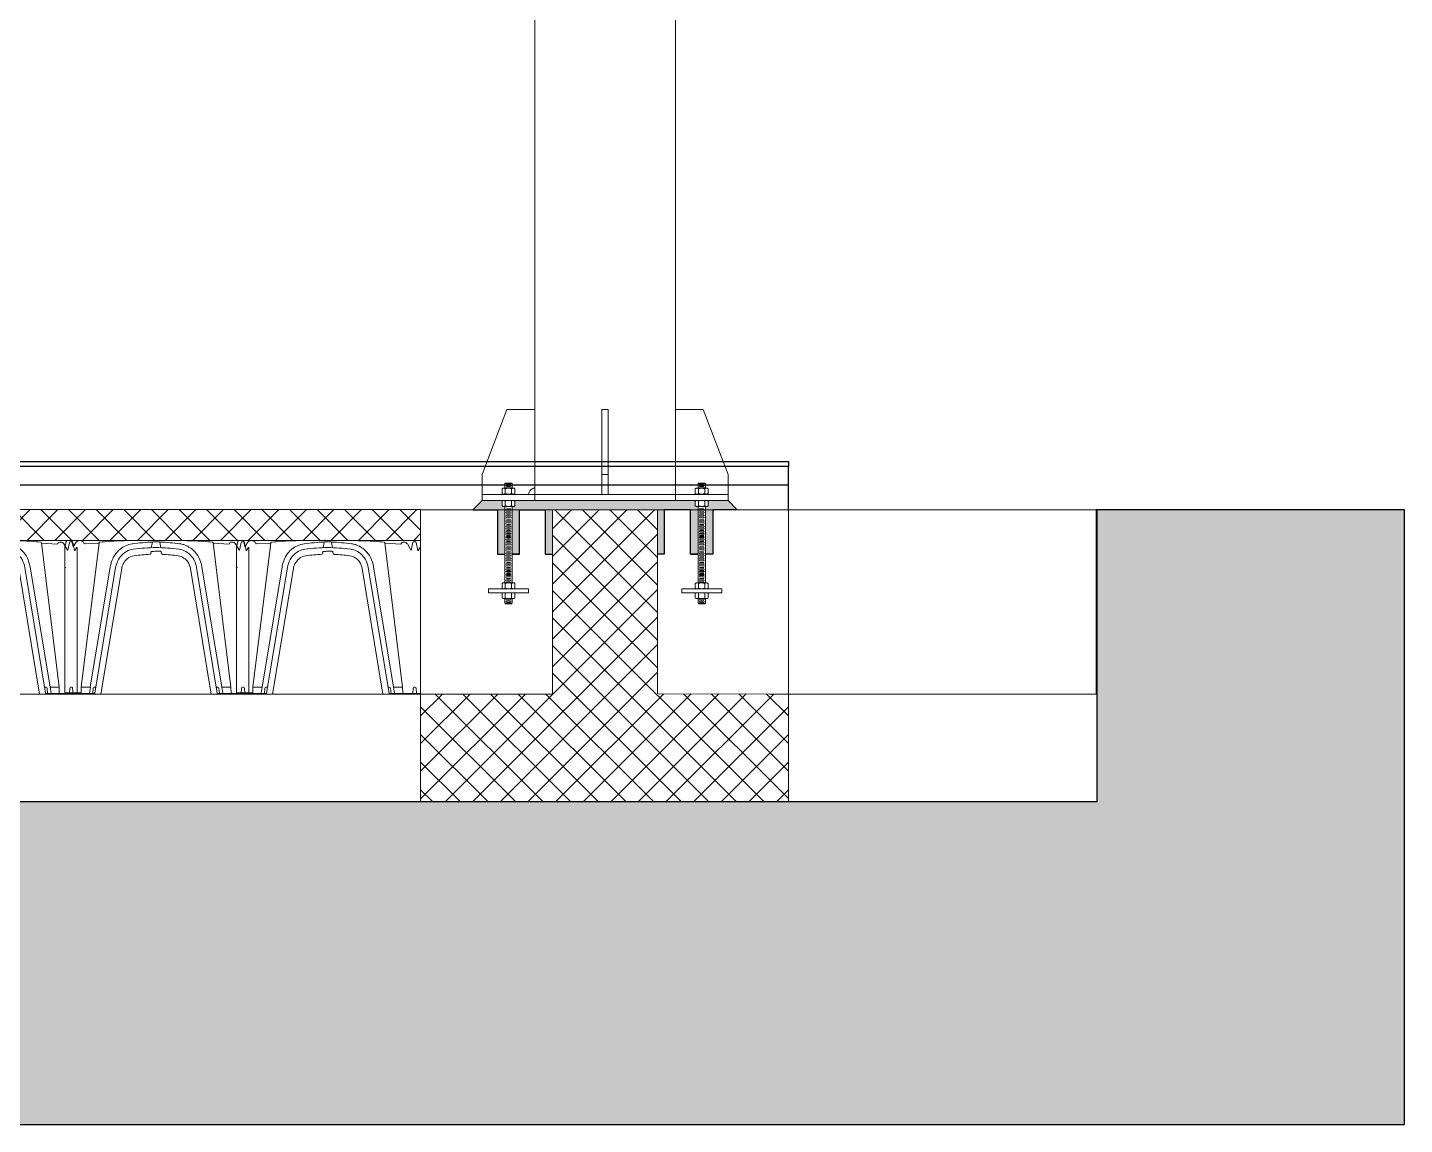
# Model space of a CAD drawing. Header units: millimetres. Extents: x -6949 to 305728, y -55091 to 76684.
# Drawn here: x 197746 to 202225, y 60513 to 64081 of the extents above; entities that cross this region are included whole.
import ezdxf

# ---------------------------------------------------------------- set-up
doc = ezdxf.new("R2010")
doc.units = ezdxf.units.MM
for name, color, linetype, lineweight in [('bulloni', 5, 'Continuous', 18), ('fonda', 7, 'Continuous', 18), ('iglù', 252, 'Continuous', 9), ('piastra', 30, 'Continuous', 18), ('S-BEAM', 5, 'Continuous', 18), ('S-COLS', 7, 'Continuous', 18), ('S20', 7, 'Continuous', 25), ('solaio2', 7, 'Continuous', 9)]:
    doc.layers.add(name, color=color, linetype=linetype, lineweight=lineweight)

# ---------------------------------------------------------------- blocks, each defined once
blk = doc.blocks.new('solido h 50')
at = {"linetype": 'Continuous'}
for p, q in [((107.6, 927.3), (108.9, 933.3)), ((107.6, 927.3), (107.6, 927.3)), ((107.6, 927.2), (107.6, 927.3)), ((107.6, 927.2), (107.6, 927.2)), ((107.6, 925.6), (107.6, 927.2)), ((110.2, 934.3), (113.1, 934.3)), ((115.6, 928.1), (114.5, 933.3)), ((117.8, 931.5), (115.8, 928.1)), ((140.9, 931.9), (123.5, 790.9)), ((126.8, 930.8), (126.5, 931.3)), ((140.8, 931.6), (126.8, 930.8)), ((140.9, 931.9), (140.9, 931.9)), ((140.9, 931.9), (140.9, 931.9)), ((140.9, 931.9), (140.9, 931.9)), ((140.9, 931.9), (140.9, 931.9)), ((141.6, 932.6), (141.6, 932.6)), ((150.4, 933.4), (150.3, 933.4)), ((174.8, 934.2), (174.6, 934.2)), ((177, 934.2), (174.7, 934.2)), ((176.1, 934.2), (174.8, 934.2)), ((177, 934.2), (176.1, 934.2)), ((177.3, 934.2), (177, 934.2)), ((177.3, 934.2), (177.3, 934.2)), ((177.3, 934.2), (177.3, 934.2)), ((177.9, 934.2), (177.3, 934.2)), ((177.9, 934.2), (177.3, 934.2)), ((177.9, 934.2), (177.9, 934.2)), ((179, 934.2), (177.9, 934.2)), ((206.9, 934.3), (186.3, 934.3)), ((186.3, 934.3), (206.9, 934.3)), ((191.9, 927.2), (193, 932.3)), ((200, 934.3), (193.2, 934.3)), ((193.2, 934.3), (193.2, 934.3)), ((199.3, 933), (193.9, 933)), ((200, 934.3), (200, 934.3)), ((200.1, 932.3), (201.2, 927.2)), ((242.8, 933.4), (242.8, 933.4)), ((251.6, 932.6), (251.6, 932.6)), ((252.3, 931.9), (252.3, 931.9)), ((252.3, 931.9), (252.3, 931.9)), ((252.3, 931.9), (252.3, 931.9)), ((252.3, 931.9), (252.3, 931.9)), ((252.3, 931.9), (269.6, 790.9)), ((267.8, 930.7), (252.3, 931.6)), ((277.7, 924.7), (274.2, 930.9)), ((278, 924.7), (279.6, 932.3)), ((280.5, 933), (281.9, 933)), ((282.8, 932.3), (284.5, 924.3)), ((286.3, 927.1), (284.7, 924.3)), ((287.1, 927.3), (286.6, 927.3)), ((287.1, 927.3), (287.1, 927.3)), ((287.1, 784.3), (287.1, 927.3)), ((190.6, 920.7), (190.6, 920.7)), ((190.6, 920.7), (190.7, 920.7)), ((190.6, 920.7), (190.7, 920.7)), ((190.6, 920.7), (190.6, 920.7)), ((191.4, 921.8), (191.3, 921.3)), ((191.3, 921.3), (191.3, 921.3)), ((191.3, 921.3), (191.3, 921.3)), ((191.6, 922.7), (191.4, 921.9)), ((191.4, 921.9), (191.4, 921.8)), ((191.6, 922.9), (191.6, 922.9)), ((191.6, 922.9), (191.6, 922.7)), ((191.6, 922.9), (191.6, 922.9)), ((192.2, 923.6), (192.2, 923.6)), ((201.5, 922.9), (201.5, 922.9)), ((201.6, 922.7), (201.5, 922.9)), ((201.5, 922.9), (201.5, 922.9)), ((201.7, 921.9), (201.6, 922.7)), ((201.8, 921.6), (201.7, 921.9)), ((201.9, 921.3), (201.8, 921.6)), ((201.9, 921.3), (201.9, 921.3)), ((201.9, 921.3), (201.9, 921.3)), ((202.5, 920.7), (202.6, 920.7)), ((202.6, 920.7), (202.9, 920.7)), ((202.9, 920.7), (202.6, 920.7)), ((277.7, 924.7), (277.7, 924.7)), ((278, 924.7), (278, 924.7)), ((278, 924.7), (278, 924.7)), ((278, 924.7), (278, 924.7)), ((284.5, 924.3), (284.5, 924.4)), ((284.5, 924.4), (284.5, 924.4)), ((284.8, 924.3), (284.7, 924.3)), ((107.6, 785.4), (107.6, 907.8)), ((151.9, 908.6), (132.4, 790.9)), ((136.8, 785.3), (157.1, 907.8)), ((163, 906.8), (142.7, 784.3)), ((142.7, 784.3), (163, 906.8)), ((151.9, 908.6), (151.9, 908.6)), ((163, 906.8), (163, 906.8)), ((163, 906.8), (163, 906.8)), ((230.2, 906.8), (230.2, 906.8)), ((250.4, 784.3), (230.2, 906.8)), ((230.2, 906.8), (230.2, 906.8)), ((230.2, 906.8), (250.4, 784.3)), ((256.3, 785.3), (236, 907.8)), ((241.2, 908.6), (241.2, 908.6)), ((260.7, 790.9), (241.2, 908.6)), ((107.6, 785.4), (108.2, 785.4)), ((107.6, 784.9), (107.6, 785.4)), ((108.2, 784.9), (107.6, 784.9)), ((107.6, 784.9), (107.6, 784.9)), ((108.2, 785.4), (108.6, 785.4)), ((108.5, 784.9), (108.2, 784.9)), ((108.5, 784.9), (109.7, 784.9)), ((109.8, 785.4), (108.6, 785.4)), ((112.7, 784.9), (109.7, 784.9)), ((109.8, 785.4), (112.2, 785.4)), ((113.5, 785.4), (112.2, 785.4)), ((113.9, 784.9), (112.7, 784.9)), ((112.8, 784.3), (112.7, 784.9)), ((112.8, 784.3), (114, 784.3)), ((114, 785.4), (113.5, 785.4)), ((113.9, 784.9), (130.1, 784.9)), ((114, 784.3), (113.9, 784.9)), ((123.5, 785.4), (114, 785.4)), ((114, 784.3), (130.1, 784.3)), ((123.5, 790.9), (123.4, 784.9)), ((124.4, 790.9), (123.5, 790.9)), ((124.4, 790.9), (132.5, 790.9)), ((130.1, 784.9), (136.4, 784.9)), ((136.8, 784.3), (130.1, 784.3)), ((131.5, 785.3), (132.5, 790.9)), ((135.3, 790.1), (134.9, 785)), ((137.3, 790.9), (136.2, 790.9)), ((136.8, 785.1), (136.8, 784.3)), ((141.1, 784.3), (136.8, 784.3)), ((141.1, 784.3), (142.7, 784.3)), ((252.1, 784.3), (250.4, 784.3)), ((256.5, 784.3), (252.1, 784.3)), ((255.9, 790.9), (256.9, 790.9)), ((256.3, 785.3), (256.4, 784.9)), ((256.8, 784.9), (256.4, 784.9)), ((256.4, 784.9), (256.5, 784.3)), ((256.5, 784.3), (256.9, 784.3)), ((287.1, 784.9), (256.8, 784.9)), ((256.8, 784.9), (256.8, 784.9)), ((256.9, 784.3), (256.9, 784.3)), ((263.1, 784.3), (256.9, 784.3)), ((258.3, 785), (257.8, 790.1)), ((268.7, 790.9), (260.7, 790.9)), ((261.6, 785.3), (260.7, 790.9)), ((279.3, 784.3), (263.1, 784.3)), ((268.7, 790.9), (269.6, 790.9)), ((269.6, 790.9), (269.7, 784.9)), ((279.3, 784.3), (280.5, 784.3)), ((279.9, 790.1), (279.5, 785)), ((286.7, 784.3), (280.5, 784.3)), ((281.8, 790.9), (280.8, 790.9)), ((283.2, 785), (282.7, 790.1)), ((287.1, 784.3), (286.7, 784.3))]:
    blk.add_line(p, q, dxfattribs=at)
for points in [[(173.4, 931, 0.136663), (161.4, 925.6, 0.075513), (156.2, 919.8, 0.069948), (152.9, 912.6, 0.0344), (151.9, 908.6)], [(241.2, 908.6, 0.07966), (238.3, 917.5, 0.08148), (233.1, 924.4, 0.113923), (223.6, 930.1, 0.040821), (219.8, 931)], [(157.1, 907.8, -0.089518), (159.9, 915.6, -0.08462), (164.5, 921.1, -0.102034), (171.3, 925, -0.039458), (174.2, 925.6)], [(175.1, 919.3, 0.133193), (168.5, 916.4, 0.106303), (164.5, 911.4, 0.076859), (163, 906.8)], [(191.6, 922.9, -0.162784), (192, 923.5, -0.095787), (192.2, 923.6)], [(201, 923.6, -0.128744), (201.2, 923.4, -0.135765), (201.5, 922.9)], [(218, 919.3, -0.115244), (223.8, 917, -0.089496), (227.6, 913.3, -0.111107), (230.2, 906.8)], [(236, 907.8, 0.089518), (233.3, 915.6, 0.08462), (228.7, 921.1, 0.102034), (221.9, 925, 0.039458), (219, 925.6)]]:
    blk.add_lwpolyline(points, format="xyb", dxfattribs=at)
for centre, radius, start, end in [((110.2, 933), 1.35, 90, 168), ((113.1, 933), 1.35, 12, 90), ((115.7, 928.1), 0.159, 213.856, 328.0392), ((122.1, 929.1), 4.95, 27, 150), ((141.6, 931.9), 0.75, 91.9179, 173.9883), ((141.6, 931.8), 0.75, 91.9181, 173.9882), ((167.2, 680.5), 253.4, 91.6199, 95.8125), ((188.6, 116.1), 818.2, 90.9842, 92.0008), ((196.6, 773.8), 158.8, 91.2231, 98.3969), ((196.6, 773.8), 153.4, 89.9999, 98.3968), ((196.6, -692.2), 1626.5, 90.3633, 90.6196), ((186.3, 932.8), 1.5, 90, 90.3633), ((193.2, 933), 1.35, 90, 98.8655), ((193.9, 932.1), 0.9, 90, 168), ((196.6, 773.8), 153.4, 81.6032, 90.0001), ((199.3, 932.1), 0.9, 12, 90), ((200, 933), 1.35, 81.1345, 90), ((196.6, 773.8), 158.8, 81.6031, 88.7768), ((203.8, 90.8), 843.5, 88.01, 89.7898), ((225.9, 680.5), 253.4, 84.1906, 88.3832), ((251.6, 931.9), 0.75, 6.0149, 88.0851), ((251.6, 931.9), 0.75, 6.0148, 88.0852), ((271, 929.1), 3.6, 30, 152.9143), ((280.5, 932.1), 0.9, 90, 168), ((281.9, 932.1), 0.9, 12, 90), ((286.6, 927), 0.3, 90.0075, 149.9931), ((-10694, 899.6), 10801.6, 0.04323, 0.13798), ((196.6, 773.8), 147, 92.3342, 98.3969), ((196.6, 773.8), 147, 92.3339, 98.3969), ((190.6, 921.5), 0.75, 276.8301, 347.6969), ((190.6, 921.5), 0.75, 276.7973, 347.7432), ((196.3, 767.4), 156.2, 89.9081, 91.5201), ((196.8, 763.3), 160.4, 88.5128, 90.0819), ((202.6, 921.5), 0.75, 192.2309, 262.2068), ((202.6, 921.5), 0.751, 192.2044, 262.2384), ((196.6, 773.8), 147, 81.6031, 87.5469), ((196.6, 773.8), 147, 81.6031, 87.5469), ((277.8, 924.8), 0.15, 213.9796, 339.3171), ((284.6, 924.4), 0.15, 200.4704, 330.0115), ((284.6, 924.4), 0.15, 192.0138, 329.9989), ((108.2, 906.6), 1.17, 78.7223, 91.1428), ((131.1, 785.3), 0.452, 269.7718, 350.4703), ((134.8, 785), 0.15, 270, 355), ((136.2, 790), 0.9, 90, 175), ((136.4, 785.3), 0.45, 270, 324.2654), ((136.4, 785.3), 0.45, 324.2654, 350.6), ((137.3, 790), 0.9, 56.716, 90), ((255.9, 790), 0.9, 90, 123.284), ((256.9, 790), 0.9, 5, 90), ((258.4, 785), 0.15, 185, 270), ((262.1, 785.3), 0.452, 189.5297, 270.2282), ((279.3, 785), 0.15, 270, 355), ((280.8, 790), 0.9, 90, 175), ((281.8, 790), 0.9, 5, 90), ((283.3, 785), 0.15, 185, 270)]:
    blk.add_arc(centre, radius, start, end, dxfattribs=at)
blk = doc.blocks.new('*U550')
at = {"layer": 'iglù', "linetype": 'Continuous', "xscale": -3.333639676299367, "yscale": 3.333639676299367, "zscale": 3.333639676299367}
blk.add_blockref('solido h 50', (658, -2864.7), dxfattribs=at)
blk = doc.blocks.new('*U551')
at = {"layer": 'S-BEAM', "color": 0, "linetype": 'ByBlock', "lineweight": -2, "transparency": 16777216}
for p in [(0, 0), (558.5, 0), (1117, 0)]:
    blk.add_blockref('*U550', p, dxfattribs=at)
blk = doc.blocks.new('*U564')
at = {"layer": 'bulloni'}
for p, q in [((-8.7, -0.3), (8.7, 0.7)), ((-6.7, 6.9), (6.7, 6.2)), ((-6.7, 3.2), (6.7, 3.9)), ((-8.7, -6.9), (8.7, -6)), ((-6.7, -3.5), (6.7, -2.8))]:
    blk.add_line(p, q, dxfattribs=at)
blk = doc.blocks.new('*U565')
at = {"color": 0, "linetype": 'ByBlock', "lineweight": -2, "transparency": 16777216}
for p in [(0, 227.5), (0, 210), (0, 192.5), (0, 175), (0, 157.5), (0, 140), (0, 122.5), (0, 105), (0, 87.5), (0, 70), (0, 52.5), (0, 35), (0, 17.5), (0, 0)]:
    blk.add_blockref('*U564', p, dxfattribs=at)
blk = doc.blocks.new('*U562')
at = {"layer": 'bulloni'}
for p, q in [((-8.7, -0.3), (8.7, 0.7)), ((-6.7, 6.9), (6.7, 6.2)), ((-6.7, 3.2), (6.7, 3.9)), ((-8.7, -6.9), (8.7, -6)), ((-6.7, -3.5), (6.7, -2.8))]:
    blk.add_line(p, q, dxfattribs=at)
blk = doc.blocks.new('*U563')
at = {"color": 0, "linetype": 'ByBlock', "lineweight": -2, "transparency": 16777216}
for p in [(0, 227.5), (0, 210), (0, 192.5), (0, 175), (0, 157.5), (0, 140), (0, 122.5), (0, 105), (0, 87.5), (0, 70), (0, 52.5), (0, 35), (0, 17.5), (0, 0)]:
    blk.add_blockref('*U562', p, dxfattribs=at)

msp = doc.modelspace()

# ---------------------------------------------------------------- hatches: boundary and pattern name
h = msp.add_hatch()
h.set_pattern_fill('AR-SAND', color=256, scale=0.18, angle=48)
h.set_pattern_definition([(85.5, (182095.6995, 116588.403), (-6.73940185, 5.6806349), [0, -6.94944, 0, -7.7724, 0, -7.4295]), (55.5, (182095.7, 116588.403), (-4.1744714, 14.6467893), [0, -3.74904, 0, -6.26364, 0, -2.4003]), (15.5, (182091.937, 116584.224), (9.507765, 10.5981039), [0, -2.286, 0, -8.2296, 0, -10.7442]), (5.5, (182091.937, 116584.224), (6.214504, 12.8988335), [0, -1.143, 0, -5.39496, 0, -6.1722])])
edge = h.paths.add_edge_path()
edge.add_arc((199923.4695, 62532.8629), 8.8963, 234.2621471, 238.465813, ccw=False)
edge.add_line((199918.2734, 62525.6418), (199918.2734, 62541.2914))
edge.add_arc((199923.4695, 62534.0702), 8.8963, 121.534187, 125.7378529, ccw=False)
edge.add_line((199918.8167, 62541.6528), (199920.7913, 62542.9666))
edge.add_line((199920.7913, 62542.9666), (199799.5297, 62542.9666))
edge.add_line((199799.5297, 62542.9666), (199799.5297, 62512.9666))
edge.add_line((199799.5297, 62512.9666), (199903.058, 62512.9666))
edge.add_line((199903.058, 62512.9666), (199903.058, 62368.9666))
edge.add_line((199903.058, 62368.9666), (199927.058, 62368.9666))
edge.add_line((199927.058, 62368.9666), (199927.058, 62523.9666))
edge.add_line((199927.058, 62523.9666), (199920.7913, 62523.9666))
edge.add_line((199920.7913, 62523.9666), (199918.8167, 62525.2803))
edge = h.paths.add_edge_path()
edge.add_line((199975.058, 62512.9666), (200054.808, 62512.9666))
edge.add_line((200054.808, 62512.9666), (200024.808, 62542.9666))
edge.add_line((200024.808, 62542.9666), (199957.3246, 62542.9666))
edge.add_line((199957.3246, 62542.9666), (199959.2993, 62541.6528))
edge.add_arc((199954.6464, 62534.0702), 8.8963, 54.2621471, 58.465813, ccw=False)
edge.add_line((199959.8426, 62541.2914), (199959.8426, 62525.6418))
edge.add_arc((199954.6464, 62532.8629), 8.8963, 301.534187, 305.7378529, ccw=False)
edge.add_line((199959.2993, 62525.2803), (199957.3246, 62523.9666))
edge.add_line((199957.3246, 62523.9666), (199951.058, 62523.9666))
edge.add_line((199951.058, 62523.9666), (199951.058, 62368.2749))
edge.add_line((199951.058, 62368.2749), (199975.058, 62368.2749))
edge.add_line((199975.058, 62368.2749), (199975.058, 62512.9666))
h.paths.add_polyline_path([(199799.5297, 62542.9666), (199762.7454, 62542.9666), (199762.7454, 62512.9666), (199799.5297, 62512.9666)], flags=17)
h.paths.add_polyline_path([(199486.8706, 62542.9666), (199454.308, 62542.9666), (199454.308, 62512.9666), (199486.8706, 62512.9666)], flags=17)
edge = h.paths.add_edge_path()
edge.add_line((199298.558, 62523.9666), (199292.2913, 62523.9666))
edge.add_line((199292.2913, 62523.9666), (199290.3167, 62525.2803))
edge.add_arc((199294.9695, 62532.8629), 8.8963, 234.2621471, 238.465813, ccw=False)
edge.add_line((199289.7734, 62525.6418), (199289.7734, 62541.2914))
edge.add_arc((199294.9695, 62534.0702), 8.8963, 121.534187, 125.7378529, ccw=False)
edge.add_line((199290.3167, 62541.6528), (199292.2913, 62542.9666))
edge.add_line((199292.2913, 62542.9666), (199224.808, 62542.9666))
edge.add_line((199224.808, 62542.9666), (199194.808, 62512.9666))
edge.add_line((199194.808, 62512.9666), (199274.558, 62512.9666))
edge.add_line((199274.558, 62512.9666), (199274.558, 62368.2749))
edge.add_line((199274.558, 62368.2749), (199298.558, 62368.2749))
edge.add_line((199298.558, 62368.2749), (199298.558, 62523.9666))
edge = h.paths.add_edge_path()
edge.add_line((199346.558, 62512.9666), (199454.308, 62512.9666))
edge.add_line((199454.308, 62512.9666), (199454.308, 62542.9666))
edge.add_line((199454.308, 62542.9666), (199328.8246, 62542.9666))
edge.add_line((199328.8246, 62542.9666), (199330.7993, 62541.6528))
edge.add_arc((199326.1464, 62534.0702), 8.8963, 54.2621471, 58.465813, ccw=False)
edge.add_line((199331.3426, 62541.2914), (199331.3426, 62525.6418))
edge.add_arc((199326.1464, 62532.8629), 8.8963, 301.534187, 305.7378529, ccw=False)
edge.add_line((199330.7993, 62525.2803), (199328.8246, 62523.9666))
edge.add_line((199328.8246, 62523.9666), (199322.558, 62523.9666))
edge.add_line((199322.558, 62523.9666), (199322.558, 62368.9666))
edge.add_line((199322.558, 62368.9666), (199346.558, 62368.9666))
edge.add_line((199346.558, 62368.9666), (199346.558, 62512.9666))
h.paths.add_polyline_path([(199453.8826, 62368.9666), (199453.8826, 62512.9488), (199544.808, 62512.9488), (199544.808, 62542.9666), (199486.8706, 62542.9666), (199486.8706, 62512.9666), (199430.1077, 62512.9666), (199430.1077, 62368.9666)])
h.paths.add_polyline_path([(199795.659, 62512.9488), (199795.659, 62368.9666), (199816.577, 62368.9666), (199816.577, 62512.9666), (199762.7454, 62512.9666), (199762.7454, 62542.9666), (199544.808, 62542.9666), (199544.808, 62512.9488)])
h = msp.add_hatch()
h.set_pattern_fill('EARTH', color=23, scale=41, angle=57)
h.set_pattern_definition([(57, (-50085.68, 0), (-76.5511, 360.14466), [260.35, -260.35]), (57, (-50167.56, 53.17), (-76.5511, 360.14466), [260.35, -260.35]), (57, (-50249.44, 106.35), (-76.5511, 360.14466), [260.35, -260.35]), (147, (-50259, 151.37), (-360.14466, -76.5511), [260.35, -260.35]), (147, (-50205.83, 233.25), (-360.14466, -76.5511), [260.35, -260.35]), (147, (-50152.66, 315.13), (-360.14466, -76.5511), [260.35, -260.35])])
h.paths.add_polyline_path([(202224.808, 62512.9679), (201224.808, 62512.9679), (201224.808, 61563.4313), (164024.8069, 61563.4313), (164024.8069, 62513.4221), (163024.8069, 62513.4221), (163024.8069, 60513.4221), (201224.808, 60513.4221), (202224.808, 60513.4221)])
at = {"layer": 'fonda'}
h = msp.add_hatch(dxfattribs=at)
h.set_pattern_fill('ANSI37', color=256, scale=20)
h.set_pattern_definition([(45, (150770.63, 98451.32), (-44.90128, 44.90128), []), (135, (150770.63, 98451.32), (-44.90128, -44.90128), [])])
h.paths.add_polyline_path([(200221.8312, 61913.2625), (199795.659, 61914.4134), (199795.659, 62512.9488), (199453.8826, 62512.9488), (199453.8826, 61913.5153), (199024.808, 61913.5153), (199024.808, 61912.9758), (199024.7727, 61563.4189), (200220.8865, 61563.4313)])
at = {"layer": 'S-BEAM', "true_color": 0xc7c8ca}
h = msp.add_hatch(dxfattribs=at)
h.set_pattern_fill('ANSI37', color=9, scale=20)
h.set_pattern_definition([(45, (116770.626, 98451.78), (-44.90128, 44.90128), []), (135, (116770.626, 98451.78), (-44.90128, -44.90128), [])])
h.paths.add_polyline_path([(190524.8077, 62513.4221), (174724.8072, 62513.4221), (174724.7946, 62413.4221), (190524.8079, 62413.4221)])
h.paths.add_polyline_path([(199024.808, 62513.4221), (191724.8078, 62513.4221), (191724.7952, 62413.4221), (199024.8081, 62413.4221)])

# ---------------------------------------------------------------- linework, layer by layer
msp.add_lwpolyline([(165024.8143, 62669.806), (200221.8304, 62669.806), (200221.8304, 62653.4491), (165024.8143, 62653.4491)], close=True)
for points in [[(200221.8304, 62512.9679), (200221.8304, 62653.4491)], [(165024.8068, 62513.4491), (165024.8143, 62593.4491), (200221.8304, 62593.4491)], [(164024.8069, 62513.4221), (163024.8069, 62513.4221), (163024.8069, 60513.4221), (201224.808, 60513.4221), (202224.808, 60513.4221), (202224.808, 62512.9679), (201221.8304, 62512.9679)], [(164024.8069, 62513.4221), (164024.8069, 61563.4313), (201224.808, 61563.4313), (201224.808, 62512.9679)]]:
    msp.add_lwpolyline(points)
at = {"layer": 'bulloni'}
for p, q in [((199292.2541, 62582.9623), (199289.7362, 62581.2871)), ((199289.7362, 62565.6375), (199289.7362, 62581.2871)), ((199292.2541, 62563.9623), (199289.7362, 62565.6375)), ((199328.7875, 62582.9623), (199292.2541, 62582.9623)), ((199299.8541, 62599.6367), (199298.5208, 62598.3033)), ((199298.5208, 62598.3033), (199298.5208, 62582.9623)), ((199322.5208, 62598.3033), (199298.5208, 62598.3033)), ((199321.1875, 62599.6367), (199299.8541, 62599.6367)), ((199300.1285, 62581.2871), (199300.1285, 62565.6375)), ((199301.8541, 62592.1949), (199319.1875, 62591.2254)), ((199301.8541, 62585.5282), (199319.1875, 62584.5588)), ((199303.8541, 62595.4164), (199317.1875, 62594.6706)), ((199303.8541, 62588.7497), (199317.1875, 62588.004)), ((199320.9131, 62565.6375), (199320.9131, 62581.2871)), ((199322.5208, 62598.3033), (199321.1875, 62599.6367)), ((199322.5208, 62598.3033), (199322.5208, 62582.9623)), ((199328.7875, 62582.9623), (199331.3054, 62581.2871)), ((199328.7875, 62563.9623), (199331.3054, 62565.6375)), ((199331.3054, 62565.6375), (199331.3054, 62581.2871)), ((199920.7541, 62582.9623), (199918.2362, 62581.2871)), ((199918.2362, 62565.6375), (199918.2362, 62581.2871)), ((199920.7541, 62563.9623), (199918.2362, 62565.6375)), ((199920.7541, 62582.9623), (199957.2875, 62582.9623)), ((199927.0208, 62598.3033), (199928.3541, 62599.6367)), ((199927.0208, 62598.3033), (199927.0208, 62582.9623)), ((199927.0208, 62598.3033), (199951.0208, 62598.3033)), ((199928.3541, 62599.6367), (199949.6875, 62599.6367)), ((199928.6285, 62565.6375), (199928.6285, 62581.2871)), ((199947.6875, 62592.1949), (199930.3541, 62591.2254)), ((199947.6875, 62585.5282), (199930.3541, 62584.5588)), ((199945.6875, 62595.4164), (199932.3541, 62594.6706)), ((199945.6875, 62588.7497), (199932.3541, 62588.004)), ((199949.4131, 62581.2871), (199949.4131, 62565.6375)), ((199949.6875, 62599.6367), (199951.0208, 62598.3033)), ((199951.0208, 62598.3033), (199951.0208, 62582.9623)), ((199957.2875, 62582.9623), (199959.8054, 62581.2871)), ((199957.2875, 62563.9623), (199959.8054, 62565.6375)), ((199959.8054, 62565.6375), (199959.8054, 62581.2871)), ((199292.2541, 62542.9623), (199289.7362, 62541.2871)), ((199289.7362, 62541.2871), (199289.7362, 62525.6375)), ((199292.2541, 62523.9623), (199289.7362, 62525.6375)), ((199328.7875, 62563.9623), (199292.2541, 62563.9623)), ((199328.7875, 62542.9623), (199292.2541, 62542.9623)), ((199328.7875, 62523.9623), (199292.2541, 62523.9623)), ((199322.5208, 62562.9623), (199298.5208, 62562.9623)), ((199298.5208, 62523.9623), (199298.5208, 62274.9623)), ((199300.1285, 62525.6375), (199300.1285, 62541.2871)), ((199320.9131, 62541.2871), (199320.9131, 62525.6375)), ((199322.5208, 62274.9623), (199322.5208, 62523.9623)), ((199328.7875, 62542.9623), (199331.3054, 62541.2871)), ((199328.7875, 62523.9623), (199331.3054, 62525.6375)), ((199331.3054, 62541.2871), (199331.3054, 62525.6375)), ((199920.7541, 62542.9623), (199918.2362, 62541.2871)), ((199918.2362, 62541.2871), (199918.2362, 62525.6375)), ((199920.7541, 62523.9623), (199918.2362, 62525.6375)), ((199920.7541, 62563.9623), (199957.2875, 62563.9623)), ((199957.2875, 62542.9623), (199920.7541, 62542.9623)), ((199957.2875, 62523.9623), (199920.7541, 62523.9623)), ((199927.0208, 62274.9623), (199927.0208, 62523.9623)), ((199928.6285, 62525.6375), (199928.6285, 62541.2871)), ((199949.4131, 62541.2871), (199949.4131, 62525.6375)), ((199951.0208, 62523.9623), (199951.0208, 62274.9623)), ((199957.2875, 62542.9623), (199959.8054, 62541.2871)), ((199957.2875, 62523.9623), (199959.8054, 62525.6375)), ((199959.8054, 62541.2871), (199959.8054, 62525.6375)), ((199292.2541, 62274.9623), (199289.7362, 62273.2871)), ((199289.7362, 62273.2871), (199289.7362, 62257.6375)), ((199292.2541, 62255.9623), (199289.7362, 62257.6375)), ((199328.7875, 62274.9623), (199292.2541, 62274.9623)), ((199328.7875, 62255.9623), (199292.2541, 62255.9623)), ((199300.1285, 62257.6375), (199300.1285, 62273.2871)), ((199320.9131, 62273.2871), (199320.9131, 62257.6375)), ((199328.7875, 62274.9623), (199331.3054, 62273.2871)), ((199328.7875, 62255.9623), (199331.3054, 62257.6375)), ((199331.3054, 62273.2871), (199331.3054, 62257.6375)), ((199920.7541, 62274.9623), (199918.2362, 62273.2871)), ((199918.2362, 62273.2871), (199918.2362, 62257.6375)), ((199920.7541, 62255.9623), (199918.2362, 62257.6375)), ((199920.7541, 62274.9623), (199957.2875, 62274.9623)), ((199920.7541, 62255.9623), (199957.2875, 62255.9623)), ((199928.6285, 62273.2871), (199928.6285, 62257.6375)), ((199949.4131, 62257.6375), (199949.4131, 62273.2871)), ((199957.2875, 62274.9623), (199959.8054, 62273.2871)), ((199957.2875, 62255.9623), (199959.8054, 62257.6375)), ((199959.8054, 62273.2871), (199959.8054, 62257.6375)), ((199292.2541, 62242.9623), (199289.7362, 62241.2871)), ((199289.7362, 62241.2871), (199289.7362, 62225.6375)), ((199292.2541, 62223.9623), (199289.7362, 62225.6375)), ((199328.7875, 62242.9623), (199292.2541, 62242.9623)), ((199328.7875, 62223.9623), (199292.2541, 62223.9623)), ((199298.5208, 62208.6212), (199298.5208, 62223.9623)), ((199299.8541, 62207.2879), (199298.5208, 62208.6212)), ((199322.5208, 62208.6212), (199298.5208, 62208.6212)), ((199321.1875, 62207.2879), (199299.8541, 62207.2879)), ((199300.1285, 62225.6375), (199300.1285, 62241.2871)), ((199301.8541, 62221.3963), (199319.1875, 62222.3658)), ((199301.8541, 62214.7296), (199319.1875, 62215.6991)), ((199303.8541, 62218.1748), (199317.1875, 62218.9206)), ((199303.8541, 62211.5082), (199317.1875, 62212.2539)), ((199320.9131, 62241.2871), (199320.9131, 62225.6375)), ((199322.5208, 62208.6212), (199321.1875, 62207.2879)), ((199322.5208, 62208.6212), (199322.5208, 62223.9623)), ((199328.7875, 62242.9623), (199331.3054, 62241.2871)), ((199328.7875, 62223.9623), (199331.3054, 62225.6375)), ((199331.3054, 62241.2871), (199331.3054, 62225.6375)), ((199920.7541, 62242.9623), (199918.2362, 62241.2871)), ((199918.2362, 62241.2871), (199918.2362, 62225.6375)), ((199920.7541, 62223.9623), (199918.2362, 62225.6375)), ((199920.7541, 62242.9623), (199957.2875, 62242.9623)), ((199920.7541, 62223.9623), (199957.2875, 62223.9623)), ((199927.0208, 62208.6212), (199927.0208, 62223.9623)), ((199927.0208, 62208.6212), (199928.3541, 62207.2879)), ((199927.0208, 62208.6212), (199951.0208, 62208.6212)), ((199928.3541, 62207.2879), (199949.6875, 62207.2879)), ((199928.6285, 62241.2871), (199928.6285, 62225.6375)), ((199947.6875, 62221.3963), (199930.3541, 62222.3658)), ((199947.6875, 62214.7296), (199930.3541, 62215.6991)), ((199945.6875, 62218.1748), (199932.3541, 62218.9206)), ((199945.6875, 62211.5082), (199932.3541, 62212.2539)), ((199949.4131, 62225.6375), (199949.4131, 62241.2871)), ((199949.6875, 62207.2879), (199951.0208, 62208.6212)), ((199951.0208, 62208.6212), (199951.0208, 62223.9623)), ((199957.2875, 62242.9623), (199959.8054, 62241.2871)), ((199957.2875, 62223.9623), (199959.8054, 62225.6375)), ((199959.8054, 62241.2871), (199959.8054, 62225.6375))]:
    msp.add_line(p, q, dxfattribs=at)
for points in [[(199245.5208, 62255.9623), (199375.5208, 62255.9623), (199375.5208, 62242.9623), (199245.5208, 62242.9623), (199245.5208, 62255.9623)], [(200004.0208, 62255.9623), (199874.0208, 62255.9623), (199874.0208, 62242.9623), (200004.0208, 62242.9623), (200004.0208, 62255.9623)]]:
    msp.add_lwpolyline(points, dxfattribs=at)
for centre, radius, start, end in [((199294.9323, 62574.0659), 8.8963, 54.2621471, 125.7378529), ((199294.9323, 62572.8586), 8.8963, 234.2621471, 305.7378529), ((199310.5208, 62549.8897), 33.0726, 71.6858188, 108.3141812), ((199310.5208, 62597.0348), 33.0726, 251.6858188, 288.3141812), ((199326.1093, 62574.0659), 8.8963, 54.2621471, 125.7378529), ((199326.1093, 62572.8586), 8.8963, 234.2621471, 305.7378529), ((199923.4323, 62574.0659), 8.8963, 54.2621471, 125.7378529), ((199923.4323, 62572.8586), 8.8963, 234.2621471, 305.7378529), ((199939.0208, 62549.8897), 33.0726, 71.6858188, 108.3141812), ((199939.0208, 62597.0348), 33.0726, 251.6858188, 288.3141812), ((199954.6093, 62574.0659), 8.8963, 54.2621471, 125.7378529), ((199954.6093, 62572.8586), 8.8963, 234.2621471, 305.7378529), ((199294.9323, 62534.0659), 8.8963, 54.2621471, 125.7378529), ((199294.9323, 62532.8586), 8.8963, 234.2621471, 305.7378529), ((199310.5208, 62509.8897), 33.0726, 71.6858188, 108.3141812), ((199310.5208, 62557.0348), 33.0726, 251.6858188, 288.3141812), ((199326.1093, 62534.0659), 8.8963, 54.2621471, 125.7378529), ((199326.1093, 62532.8586), 8.8963, 234.2621471, 305.7378529), ((199923.4323, 62534.0659), 8.8963, 54.2621471, 125.7378529), ((199923.4323, 62532.8586), 8.8963, 234.2621471, 305.7378529), ((199939.0208, 62509.8897), 33.0726, 71.6858188, 108.3141812), ((199939.0208, 62557.0348), 33.0726, 251.6858188, 288.3141812), ((199954.6093, 62534.0659), 8.8963, 54.2621471, 125.7378529), ((199954.6093, 62532.8586), 8.8963, 234.2621471, 305.7378529), ((199294.9323, 62266.0659), 8.8963, 54.2621471, 125.7378529), ((199294.9323, 62264.8586), 8.8963, 234.2621471, 305.7378529), ((199310.5208, 62241.8897), 33.0726, 71.6858188, 108.3141812), ((199310.5208, 62289.0348), 33.0726, 251.6858188, 288.3141812), ((199326.1093, 62266.0659), 8.8963, 54.2621471, 125.7378529), ((199326.1093, 62264.8586), 8.8963, 234.2621471, 305.7378529), ((199923.4323, 62266.0659), 8.8963, 54.2621471, 125.7378529), ((199923.4323, 62264.8586), 8.8963, 234.2621471, 305.7378529), ((199939.0208, 62241.8897), 33.0726, 71.6858188, 108.3141812), ((199939.0208, 62289.0348), 33.0726, 251.6858188, 288.3141812), ((199954.6093, 62266.0659), 8.8963, 54.2621471, 125.7378529), ((199954.6093, 62264.8586), 8.8963, 234.2621471, 305.7378529), ((199294.9323, 62234.0659), 8.8963, 54.2621471, 125.7378529), ((199294.9323, 62232.8586), 8.8963, 234.2621471, 305.7378529), ((199310.5208, 62209.8897), 33.0726, 71.6858188, 108.3141812), ((199310.5208, 62257.0348), 33.0726, 251.6858188, 288.3141812), ((199326.1093, 62234.0659), 8.8963, 54.2621471, 125.7378529), ((199326.1093, 62232.8586), 8.8963, 234.2621471, 305.7378529), ((199923.4323, 62234.0659), 8.8963, 54.2621471, 125.7378529), ((199923.4323, 62232.8586), 8.8963, 234.2621471, 305.7378529), ((199939.0208, 62209.8897), 33.0726, 71.6858188, 108.3141812), ((199939.0208, 62257.0348), 33.0726, 251.6858188, 288.3141812), ((199954.6093, 62234.0659), 8.8963, 54.2621471, 125.7378529), ((199954.6093, 62232.8586), 8.8963, 234.2621471, 305.7378529)]:
    msp.add_arc(centre, radius, start, end, dxfattribs=at)
at = {"layer": 'fonda'}
msp.add_lwpolyline([(199453.8826, 61913.5153), (199453.8826, 62512.9488), (199795.659, 62512.9488), (199795.659, 61914.4134), (200221.8312, 61913.2625), (200220.8865, 61563.4313), (199024.7727, 61563.4189), (199024.769, 61913.5153)], close=True, dxfattribs=at)
for points in [[(199024.809, 61913.5153), (199024.809, 61913.5153), (199024.808, 62512.9666), (200221.8304, 62512.9397), (200221.8304, 61912.9771), (200221.8304, 61912.9771)], [(201221.8304, 62512.9679), (200221.8304, 62512.9679), (200221.8304, 61912.9771), (201221.8304, 61912.9771), (201221.8304, 62512.9679)], [(200159.3196, 61913.4313), (201224.808, 61913.4313), (201224.808, 61563.4313), (164024.8069, 61563.4313), (164024.8069, 61913.4313), (165024.7679, 61913.4313)], [(191721.8301, 61913.4313), (199024.769, 61913.4313)]]:
    msp.add_lwpolyline(points, dxfattribs=at)
at = {"layer": 'piastra'}
msp.add_lwpolyline([(199396.2708, 62838.4718), (199305.5273, 62838.4718), (199224.7075, 62627.9148), (199224.7075, 62562.9623), (199376.2708, 62562.9623, -0.416073612), (199396.2708, 62582.9623)], format="xyb", close=True, dxfattribs=at)
msp.add_lwpolyline([(199614.7708, 62838.4718), (199634.7708, 62838.4718), (199634.7708, 62562.9623), (199614.7708, 62562.9623)], close=True, dxfattribs=at)
for points in [[(200024.7708, 62562.9623), (200024.7708, 62627.9148), (199943.9511, 62838.4718), (199853.2075, 62838.4718)], [(199614.7708, 62627.9148), (199634.7708, 62627.9148)], [(199224.7708, 62542.9623), (199224.7708, 62562.9623), (200024.7708, 62562.9623), (200024.7708, 62542.9623)], [(199224.7708, 62542.9623), (200024.7708, 62542.9623)]]:
    msp.add_lwpolyline(points, dxfattribs=at)
at = {"layer": 'S-COLS'}
msp.add_lwpolyline([(199396.308, 74526.2027), (199853.308, 74526.2027), (199853.308, 62543.4221), (199396.308, 62543.4221)], close=True, dxfattribs=at)
at = {"layer": 'S20'}
for points in [[(199224.808, 62542.9666), (199194.808, 62512.9666), (199194.808, 62512.9666), (199194.808, 62512.9666), (199274.558, 62512.9666), (199274.558, 62368.2749), (199298.558, 62368.2749)], [(200024.808, 62542.9666), (200054.808, 62512.9666), (200054.808, 62512.9666), (200054.808, 62512.9666), (199975.058, 62512.9666), (199975.058, 62368.2749), (199951.058, 62368.2749)], [(199346.558, 62368.9666), (199346.558, 62512.9666), (199346.558, 62512.9666), (199430.1077, 62512.9666), (199430.1077, 62368.9666), (199453.8826, 62368.9666)], [(199903.058, 62368.9666), (199903.058, 62512.9666), (199903.058, 62512.9666), (199816.577, 62512.9666), (199816.577, 62368.9666), (199795.659, 62368.9666)]]:
    msp.add_lwpolyline(points, dxfattribs=at)
for points in [[(199346.558, 62368.9666), (199322.558, 62368.9666)], [(199903.058, 62368.9666), (199927.058, 62368.9666)]]:
    msp.add_lwpolyline(points, close=True, dxfattribs=at)
at = {"layer": 'solaio2'}
for points in [[(191724.8077, 62513.4221), (199024.808, 62513.4221)], [(191724.8077, 62413.4221), (199024.808, 62413.4221)]]:
    msp.add_lwpolyline(points, dxfattribs=at)

# ---------------------------------------------------------------- block references
msp.add_blockref('*U563', (199310.5208, 62283.5232))
at = {"xscale": -1}
msp.add_blockref('*U565', (199939.0208, 62283.5232), dxfattribs=at)
at = {"layer": 'S-BEAM', "xscale": -1}
msp.add_blockref('*U551', (198725.6068, 62163.4267), dxfattribs=at)

doc.saveas('drawing.dxf')
